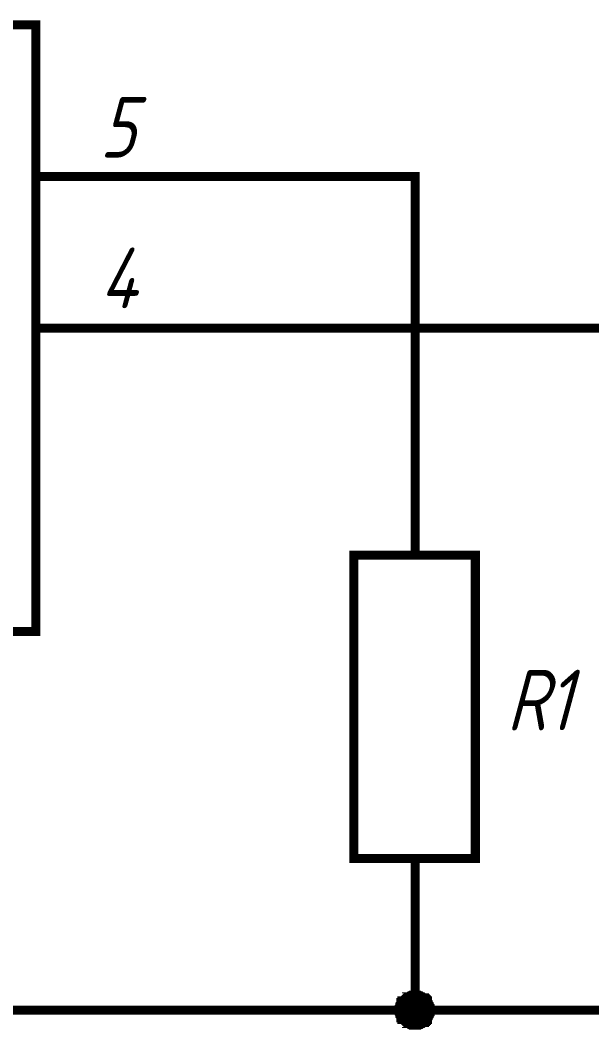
# Paper-space layout 'Layout1' of a CAD drawing. Extents: x -1 to 840, y -1 to 593.
# Drawn here: x 205.34 to 224.2, y 57.84 to 91.13 of the extents above; entities that cross this region are included whole.
import ezdxf

# ---------------------------------------------------------------- set-up
doc = ezdxf.new("R2010")
doc.units = 0
doc.header["$MEASUREMENT"] = 0
doc.layers.add('Sheet', color=255, linetype='CONTINUOUS')
doc.styles.add('GOST type A0', font='', dxfattribs={"oblique": 15, "height": 3.5})
doc.styles.get('GOST type A0').set_extended_font_data('GOST type A')

psp = doc.layouts.get("Layout1")

# ---------------------------------------------------------------- linework, layer by layer
at = {"layer": 'Sheet', "color": 7, "const_width": 0.3}
for points in [[(180.881, 90.983), (205.85, 90.983), (205.85, 70.976), (180.881, 70.976), (180.881, 90.983)], [(216.347, 73.492), (220.353, 73.492), (220.353, 63.488), (216.347, 63.488), (216.347, 73.492)]]:
    psp.add_lwpolyline(points, close=True, dxfattribs=at)
at = {"layer": 'Sheet', "color": 7}
for points, const_width in [([(205.85, 85.981), (208.365, 85.981)], 0.3), ([(208.365, 85.981), (218.365, 85.981), (218.365, 75.977)], 0.3), ([(205.85, 80.979), (208.365, 80.979)], 0.3), ([(208.365, 80.979), (233.334, 80.979), (233.334, 78.494)], 0.3), ([(218.365, 73.492), (218.365, 75.977)], 0.3), ([(218.365, 63.488), (218.365, 61.003)], 0.3), ([(218.365, 58.487), (233.334, 58.487), (233.334, 63.488)], 0.3), ([(170.881, 58.487), (218.365, 58.487), (218.365, 61.003)], 0.3), ([(217.837, 58.487), (217.837, 58.518), (217.837, 58.549), (217.837, 58.549), (217.837, 58.58), (217.868, 58.611), (217.868, 58.642), (217.868, 58.673), (217.868, 58.673), (217.899, 58.704), (217.899, 58.735), (217.931, 58.735), (217.931, 58.766), (217.931, 58.797), (217.962, 58.797), (217.993, 58.828), (217.993, 58.828), (218.024, 58.859), (218.024, 58.859), (218.055, 58.891), (218.086, 58.891), (218.086, 58.922), (218.117, 58.922), (218.148, 58.922), (218.179, 58.953), (218.179, 58.953), (218.21, 58.953), (218.241, 58.984), (218.272, 58.984), (218.303, 58.984), (218.303, 58.984), (218.334, 58.984), (218.365, 58.984)], 0.3), ([(217.837, 58.487), (217.837, 58.518), (217.837, 58.549), (217.837, 58.549), (217.837, 58.58), (217.868, 58.611), (217.868, 58.642), (217.868, 58.673), (217.868, 58.673), (217.899, 58.704), (217.899, 58.735), (217.931, 58.735), (217.931, 58.766), (217.931, 58.797), (217.962, 58.797), (217.993, 58.828), (217.993, 58.828), (218.024, 58.859), (218.024, 58.859), (218.055, 58.891), (218.086, 58.891), (218.086, 58.922), (218.117, 58.922), (218.148, 58.922), (218.179, 58.953), (218.179, 58.953), (218.21, 58.953), (218.241, 58.984), (218.272, 58.984), (218.303, 58.984), (218.303, 58.984), (218.334, 58.984), (218.365, 58.984)], 0.3), ([(217.837, 58.487), (217.837, 58.518), (217.837, 58.549), (217.837, 58.549), (217.837, 58.58), (217.868, 58.611), (217.868, 58.642), (217.868, 58.673), (217.868, 58.673), (217.899, 58.704), (217.899, 58.735), (217.931, 58.735), (217.931, 58.766), (217.931, 58.797), (217.962, 58.797), (217.993, 58.828), (217.993, 58.828), (218.024, 58.859), (218.024, 58.859), (218.055, 58.891), (218.086, 58.891), (218.086, 58.922), (218.117, 58.922), (218.148, 58.922), (218.179, 58.953), (218.179, 58.953), (218.21, 58.953), (218.241, 58.984), (218.272, 58.984), (218.303, 58.984), (218.303, 58.984), (218.334, 58.984), (218.365, 58.984)], 0.3), ([(217.837, 58.487), (217.837, 58.518), (217.837, 58.549), (217.837, 58.549), (217.837, 58.58), (217.868, 58.611), (217.868, 58.642), (217.868, 58.673), (217.868, 58.673), (217.899, 58.704), (217.899, 58.735), (217.931, 58.735), (217.931, 58.766), (217.931, 58.797), (217.962, 58.797), (217.993, 58.828), (217.993, 58.828), (218.024, 58.859), (218.024, 58.859), (218.055, 58.891), (218.086, 58.891), (218.086, 58.922), (218.117, 58.922), (218.148, 58.922), (218.179, 58.953), (218.179, 58.953), (218.21, 58.953), (218.241, 58.984), (218.272, 58.984), (218.303, 58.984), (218.303, 58.984), (218.334, 58.984), (218.365, 58.984)], 0.3), ([(217.837, 58.487), (217.837, 58.518), (217.837, 58.549), (217.837, 58.549), (217.837, 58.58), (217.868, 58.611), (217.868, 58.642), (217.868, 58.673), (217.868, 58.673), (217.899, 58.704), (217.899, 58.735), (217.931, 58.735), (217.931, 58.766), (217.931, 58.797), (217.962, 58.797), (217.993, 58.828), (217.993, 58.828), (218.024, 58.859), (218.024, 58.859), (218.055, 58.891), (218.086, 58.891), (218.086, 58.922), (218.117, 58.922), (218.148, 58.922), (218.179, 58.953), (218.179, 58.953), (218.21, 58.953), (218.241, 58.984), (218.272, 58.984), (218.303, 58.984), (218.303, 58.984), (218.334, 58.984), (218.365, 58.984)], 0.0991), ([(217.837, 58.487), (217.837, 58.518), (217.837, 58.549), (217.837, 58.549), (217.837, 58.58), (217.868, 58.611), (217.868, 58.642), (217.868, 58.673), (217.868, 58.673), (217.899, 58.704), (217.899, 58.735), (217.931, 58.735), (217.931, 58.766), (217.931, 58.797), (217.962, 58.797), (217.993, 58.828), (217.993, 58.828), (218.024, 58.859), (218.024, 58.859), (218.055, 58.891), (218.086, 58.891), (218.086, 58.922), (218.117, 58.922), (218.148, 58.922), (218.179, 58.953), (218.179, 58.953), (218.21, 58.953), (218.241, 58.984), (218.272, 58.984), (218.303, 58.984), (218.303, 58.984), (218.334, 58.984), (218.365, 58.984)], 0.0991), ([(217.837, 58.487), (217.837, 58.518), (217.837, 58.549), (217.837, 58.549), (217.837, 58.58), (217.868, 58.611), (217.868, 58.642), (217.868, 58.673), (217.868, 58.673), (217.899, 58.704), (217.899, 58.735), (217.931, 58.735), (217.931, 58.766), (217.931, 58.797), (217.962, 58.797), (217.993, 58.828), (217.993, 58.828), (218.024, 58.859), (218.024, 58.859), (218.055, 58.891), (218.086, 58.891), (218.086, 58.922), (218.117, 58.922), (218.148, 58.922), (218.179, 58.953), (218.179, 58.953), (218.21, 58.953), (218.241, 58.984), (218.272, 58.984), (218.303, 58.984), (218.303, 58.984), (218.334, 58.984), (218.365, 58.984)], 0.0991), ([(217.837, 58.487), (217.837, 58.518), (217.837, 58.549), (217.837, 58.549), (217.837, 58.58), (217.868, 58.611), (217.868, 58.642), (217.868, 58.673), (217.868, 58.673), (217.899, 58.704), (217.899, 58.735), (217.931, 58.735), (217.931, 58.766), (217.931, 58.797), (217.962, 58.797), (217.993, 58.828), (217.993, 58.828), (218.024, 58.859), (218.024, 58.859), (218.055, 58.891), (218.086, 58.891), (218.086, 58.922), (218.117, 58.922), (218.148, 58.922), (218.179, 58.953), (218.179, 58.953), (218.21, 58.953), (218.241, 58.984), (218.272, 58.984), (218.303, 58.984), (218.303, 58.984), (218.334, 58.984), (218.365, 58.984)], 0.0991), ([(218.365, 58.984), (218.365, 58.984)], 0.3), ([(218.365, 58.984), (218.396, 58.984), (218.427, 58.984), (218.427, 58.984), (218.459, 58.984), (218.49, 58.984), (218.521, 58.953), (218.552, 58.953), (218.552, 58.953), (218.583, 58.922), (218.614, 58.922), (218.614, 58.922), (218.645, 58.891), (218.676, 58.891), (218.676, 58.859), (218.707, 58.859), (218.707, 58.828), (218.738, 58.828), (218.738, 58.797), (218.769, 58.797), (218.769, 58.766), (218.8, 58.735), (218.8, 58.735), (218.8, 58.704), (218.831, 58.673), (218.831, 58.673), (218.831, 58.642), (218.862, 58.611), (218.862, 58.58), (218.862, 58.549), (218.862, 58.549), (218.862, 58.518), (218.862, 58.487)], 0.3), ([(218.365, 58.984), (218.365, 58.984)], 0.3), ([(218.365, 58.984), (218.396, 58.984), (218.427, 58.984), (218.427, 58.984), (218.459, 58.984), (218.49, 58.984), (218.521, 58.953), (218.552, 58.953), (218.552, 58.953), (218.583, 58.922), (218.614, 58.922), (218.614, 58.922), (218.645, 58.891), (218.676, 58.891), (218.676, 58.859), (218.707, 58.859), (218.707, 58.828), (218.738, 58.828), (218.738, 58.797), (218.769, 58.797), (218.769, 58.766), (218.8, 58.735), (218.8, 58.735), (218.8, 58.704), (218.831, 58.673), (218.831, 58.673), (218.831, 58.642), (218.862, 58.611), (218.862, 58.58), (218.862, 58.549), (218.862, 58.549), (218.862, 58.518), (218.862, 58.487)], 0.3), ([(218.365, 58.984), (218.365, 58.984)], 0.3), ([(218.365, 58.984), (218.396, 58.984), (218.427, 58.984), (218.427, 58.984), (218.459, 58.984), (218.49, 58.984), (218.521, 58.953), (218.552, 58.953), (218.552, 58.953), (218.583, 58.922), (218.614, 58.922), (218.614, 58.922), (218.645, 58.891), (218.676, 58.891), (218.676, 58.859), (218.707, 58.859), (218.707, 58.828), (218.738, 58.828), (218.738, 58.797), (218.769, 58.797), (218.769, 58.766), (218.8, 58.735), (218.8, 58.735), (218.8, 58.704), (218.831, 58.673), (218.831, 58.673), (218.831, 58.642), (218.862, 58.611), (218.862, 58.58), (218.862, 58.549), (218.862, 58.549), (218.862, 58.518), (218.862, 58.487)], 0.3), ([(218.365, 58.984), (218.365, 58.984)], 0.3), ([(218.365, 58.984), (218.396, 58.984), (218.427, 58.984), (218.427, 58.984), (218.459, 58.984), (218.49, 58.984), (218.521, 58.953), (218.552, 58.953), (218.552, 58.953), (218.583, 58.922), (218.614, 58.922), (218.614, 58.922), (218.645, 58.891), (218.676, 58.891), (218.676, 58.859), (218.707, 58.859), (218.707, 58.828), (218.738, 58.828), (218.738, 58.797), (218.769, 58.797), (218.769, 58.766), (218.8, 58.735), (218.8, 58.735), (218.8, 58.704), (218.831, 58.673), (218.831, 58.673), (218.831, 58.642), (218.862, 58.611), (218.862, 58.58), (218.862, 58.549), (218.862, 58.549), (218.862, 58.518), (218.862, 58.487)], 0.3), ([(218.365, 58.984), (218.365, 58.984)], 0.0991), ([(218.365, 58.984), (218.396, 58.984), (218.427, 58.984), (218.427, 58.984), (218.459, 58.984), (218.49, 58.984), (218.521, 58.953), (218.552, 58.953), (218.552, 58.953), (218.583, 58.922), (218.614, 58.922), (218.614, 58.922), (218.645, 58.891), (218.676, 58.891), (218.676, 58.859), (218.707, 58.859), (218.707, 58.828), (218.738, 58.828), (218.738, 58.797), (218.769, 58.797), (218.769, 58.766), (218.8, 58.735), (218.8, 58.735), (218.8, 58.704), (218.831, 58.673), (218.831, 58.673), (218.831, 58.642), (218.862, 58.611), (218.862, 58.58), (218.862, 58.549), (218.862, 58.549), (218.862, 58.518), (218.862, 58.487)], 0.0991), ([(218.365, 58.984), (218.365, 58.984)], 0.0991), ([(218.365, 58.984), (218.396, 58.984), (218.427, 58.984), (218.427, 58.984), (218.459, 58.984), (218.49, 58.984), (218.521, 58.953), (218.552, 58.953), (218.552, 58.953), (218.583, 58.922), (218.614, 58.922), (218.614, 58.922), (218.645, 58.891), (218.676, 58.891), (218.676, 58.859), (218.707, 58.859), (218.707, 58.828), (218.738, 58.828), (218.738, 58.797), (218.769, 58.797), (218.769, 58.766), (218.8, 58.735), (218.8, 58.735), (218.8, 58.704), (218.831, 58.673), (218.831, 58.673), (218.831, 58.642), (218.862, 58.611), (218.862, 58.58), (218.862, 58.549), (218.862, 58.549), (218.862, 58.518), (218.862, 58.487)], 0.0991), ([(218.365, 58.984), (218.365, 58.984)], 0.0991), ([(218.365, 58.984), (218.396, 58.984), (218.427, 58.984), (218.427, 58.984), (218.459, 58.984), (218.49, 58.984), (218.521, 58.953), (218.552, 58.953), (218.552, 58.953), (218.583, 58.922), (218.614, 58.922), (218.614, 58.922), (218.645, 58.891), (218.676, 58.891), (218.676, 58.859), (218.707, 58.859), (218.707, 58.828), (218.738, 58.828), (218.738, 58.797), (218.769, 58.797), (218.769, 58.766), (218.8, 58.735), (218.8, 58.735), (218.8, 58.704), (218.831, 58.673), (218.831, 58.673), (218.831, 58.642), (218.862, 58.611), (218.862, 58.58), (218.862, 58.549), (218.862, 58.549), (218.862, 58.518), (218.862, 58.487)], 0.0991), ([(218.365, 58.984), (218.365, 58.984)], 0.0991), ([(218.365, 58.984), (218.396, 58.984), (218.427, 58.984), (218.427, 58.984), (218.459, 58.984), (218.49, 58.984), (218.521, 58.953), (218.552, 58.953), (218.552, 58.953), (218.583, 58.922), (218.614, 58.922), (218.614, 58.922), (218.645, 58.891), (218.676, 58.891), (218.676, 58.859), (218.707, 58.859), (218.707, 58.828), (218.738, 58.828), (218.738, 58.797), (218.769, 58.797), (218.769, 58.766), (218.8, 58.735), (218.8, 58.735), (218.8, 58.704), (218.831, 58.673), (218.831, 58.673), (218.831, 58.642), (218.862, 58.611), (218.862, 58.58), (218.862, 58.549), (218.862, 58.549), (218.862, 58.518), (218.862, 58.487)], 0.0991), ([(218.365, 57.99), (218.334, 57.99), (218.303, 57.99), (218.303, 57.99), (218.272, 57.99), (218.241, 57.99), (218.21, 58.021), (218.179, 58.021), (218.179, 58.021), (218.148, 58.052), (218.117, 58.052), (218.086, 58.052), (218.086, 58.083), (218.055, 58.083), (218.024, 58.114), (218.024, 58.114), (217.993, 58.145), (217.993, 58.145), (217.962, 58.176), (217.931, 58.176), (217.931, 58.207), (217.931, 58.238), (217.899, 58.238), (217.899, 58.269), (217.868, 58.3), (217.868, 58.3), (217.868, 58.331), (217.868, 58.362), (217.837, 58.393), (217.837, 58.425), (217.837, 58.425), (217.837, 58.456), (217.837, 58.487)], 0.3), ([(217.837, 58.487), (217.837, 58.487)], 0.3), ([(218.365, 57.99), (218.334, 57.99), (218.303, 57.99), (218.303, 57.99), (218.272, 57.99), (218.241, 57.99), (218.21, 58.021), (218.179, 58.021), (218.179, 58.021), (218.148, 58.052), (218.117, 58.052), (218.086, 58.052), (218.086, 58.083), (218.055, 58.083), (218.024, 58.114), (218.024, 58.114), (217.993, 58.145), (217.993, 58.145), (217.962, 58.176), (217.931, 58.176), (217.931, 58.207), (217.931, 58.238), (217.899, 58.238), (217.899, 58.269), (217.868, 58.3), (217.868, 58.3), (217.868, 58.331), (217.868, 58.362), (217.837, 58.393), (217.837, 58.425), (217.837, 58.425), (217.837, 58.456), (217.837, 58.487)], 0.3), ([(217.837, 58.487), (217.837, 58.487)], 0.3), ([(218.365, 57.99), (218.334, 57.99), (218.303, 57.99), (218.303, 57.99), (218.272, 57.99), (218.241, 57.99), (218.21, 58.021), (218.179, 58.021), (218.179, 58.021), (218.148, 58.052), (218.117, 58.052), (218.086, 58.052), (218.086, 58.083), (218.055, 58.083), (218.024, 58.114), (218.024, 58.114), (217.993, 58.145), (217.993, 58.145), (217.962, 58.176), (217.931, 58.176), (217.931, 58.207), (217.931, 58.238), (217.899, 58.238), (217.899, 58.269), (217.868, 58.3), (217.868, 58.3), (217.868, 58.331), (217.868, 58.362), (217.837, 58.393), (217.837, 58.425), (217.837, 58.425), (217.837, 58.456), (217.837, 58.487)], 0.3), ([(217.837, 58.487), (217.837, 58.487)], 0.3), ([(218.365, 57.99), (218.334, 57.99), (218.303, 57.99), (218.303, 57.99), (218.272, 57.99), (218.241, 57.99), (218.21, 58.021), (218.179, 58.021), (218.179, 58.021), (218.148, 58.052), (218.117, 58.052), (218.086, 58.052), (218.086, 58.083), (218.055, 58.083), (218.024, 58.114), (218.024, 58.114), (217.993, 58.145), (217.993, 58.145), (217.962, 58.176), (217.931, 58.176), (217.931, 58.207), (217.931, 58.238), (217.899, 58.238), (217.899, 58.269), (217.868, 58.3), (217.868, 58.3), (217.868, 58.331), (217.868, 58.362), (217.837, 58.393), (217.837, 58.425), (217.837, 58.425), (217.837, 58.456), (217.837, 58.487)], 0.3), ([(217.837, 58.487), (217.837, 58.487)], 0.3), ([(218.862, 58.487), (218.862, 58.456), (218.862, 58.425), (218.862, 58.425), (218.862, 58.393), (218.862, 58.362), (218.831, 58.331), (218.831, 58.3), (218.831, 58.3), (218.8, 58.269), (218.8, 58.238), (218.8, 58.238), (218.769, 58.207), (218.769, 58.176), (218.738, 58.176), (218.738, 58.145), (218.707, 58.145), (218.707, 58.114), (218.676, 58.114), (218.676, 58.083), (218.645, 58.083), (218.614, 58.052), (218.614, 58.052), (218.583, 58.052), (218.552, 58.021), (218.552, 58.021), (218.521, 58.021), (218.49, 57.99), (218.459, 57.99), (218.427, 57.99), (218.427, 57.99), (218.396, 57.99), (218.365, 57.99)], 0.3), ([(218.862, 58.487), (218.862, 58.456), (218.862, 58.425), (218.862, 58.425), (218.862, 58.393), (218.862, 58.362), (218.831, 58.331), (218.831, 58.3), (218.831, 58.3), (218.8, 58.269), (218.8, 58.238), (218.8, 58.238), (218.769, 58.207), (218.769, 58.176), (218.738, 58.176), (218.738, 58.145), (218.707, 58.145), (218.707, 58.114), (218.676, 58.114), (218.676, 58.083), (218.645, 58.083), (218.614, 58.052), (218.614, 58.052), (218.583, 58.052), (218.552, 58.021), (218.552, 58.021), (218.521, 58.021), (218.49, 57.99), (218.459, 57.99), (218.427, 57.99), (218.427, 57.99), (218.396, 57.99), (218.365, 57.99)], 0.3), ([(218.862, 58.487), (218.862, 58.456), (218.862, 58.425), (218.862, 58.425), (218.862, 58.393), (218.862, 58.362), (218.831, 58.331), (218.831, 58.3), (218.831, 58.3), (218.8, 58.269), (218.8, 58.238), (218.8, 58.238), (218.769, 58.207), (218.769, 58.176), (218.738, 58.176), (218.738, 58.145), (218.707, 58.145), (218.707, 58.114), (218.676, 58.114), (218.676, 58.083), (218.645, 58.083), (218.614, 58.052), (218.614, 58.052), (218.583, 58.052), (218.552, 58.021), (218.552, 58.021), (218.521, 58.021), (218.49, 57.99), (218.459, 57.99), (218.427, 57.99), (218.427, 57.99), (218.396, 57.99), (218.365, 57.99)], 0.3), ([(218.862, 58.487), (218.862, 58.456), (218.862, 58.425), (218.862, 58.425), (218.862, 58.393), (218.862, 58.362), (218.831, 58.331), (218.831, 58.3), (218.831, 58.3), (218.8, 58.269), (218.8, 58.238), (218.8, 58.238), (218.769, 58.207), (218.769, 58.176), (218.738, 58.176), (218.738, 58.145), (218.707, 58.145), (218.707, 58.114), (218.676, 58.114), (218.676, 58.083), (218.645, 58.083), (218.614, 58.052), (218.614, 58.052), (218.583, 58.052), (218.552, 58.021), (218.552, 58.021), (218.521, 58.021), (218.49, 57.99), (218.459, 57.99), (218.427, 57.99), (218.427, 57.99), (218.396, 57.99), (218.365, 57.99)], 0.3), ([(218.862, 58.487), (218.862, 58.487), (218.862, 58.487), (218.862, 58.487), (218.862, 58.487), (218.862, 58.487), (218.862, 58.487), (218.862, 58.487), (218.862, 58.487), (218.862, 58.487), (218.862, 58.487), (218.862, 58.487), (218.862, 58.487), (218.862, 58.487), (218.862, 58.487), (218.862, 58.487), (218.862, 58.487), (218.862, 58.487), (218.862, 58.487), (218.862, 58.487), (218.862, 58.487), (218.862, 58.487), (218.862, 58.487), (218.862, 58.487), (218.862, 58.487), (218.862, 58.487), (218.862, 58.487), (218.862, 58.487), (218.862, 58.487), (218.862, 58.487), (218.862, 58.487), (218.862, 58.487), (218.862, 58.487)], 0.3), ([(218.862, 58.487), (218.862, 58.487)], 0.3), ([(218.862, 58.487), (218.862, 58.487), (218.862, 58.487), (218.862, 58.487), (218.862, 58.487), (218.862, 58.487), (218.862, 58.487), (218.862, 58.487), (218.862, 58.487), (218.862, 58.487), (218.862, 58.487), (218.862, 58.487), (218.862, 58.487), (218.862, 58.487), (218.862, 58.487), (218.862, 58.487), (218.862, 58.487), (218.862, 58.487), (218.862, 58.487), (218.862, 58.487), (218.862, 58.487), (218.862, 58.487), (218.862, 58.487), (218.862, 58.487), (218.862, 58.487), (218.862, 58.487), (218.862, 58.487), (218.862, 58.487), (218.862, 58.487), (218.862, 58.487), (218.862, 58.487), (218.862, 58.487), (218.862, 58.487)], 0.3), ([(218.862, 58.487), (218.862, 58.487)], 0.3), ([(218.862, 58.487), (218.862, 58.487), (218.862, 58.487), (218.862, 58.487), (218.862, 58.487), (218.862, 58.487), (218.862, 58.487), (218.862, 58.487), (218.862, 58.487), (218.862, 58.487), (218.862, 58.487), (218.862, 58.487), (218.862, 58.487), (218.862, 58.487), (218.862, 58.487), (218.862, 58.487), (218.862, 58.487), (218.862, 58.487), (218.862, 58.487), (218.862, 58.487), (218.862, 58.487), (218.862, 58.487), (218.862, 58.487), (218.862, 58.487), (218.862, 58.487), (218.862, 58.487), (218.862, 58.487), (218.862, 58.487), (218.862, 58.487), (218.862, 58.487), (218.862, 58.487), (218.862, 58.487), (218.862, 58.487)], 0.3), ([(218.862, 58.487), (218.862, 58.487)], 0.3), ([(218.862, 58.487), (218.862, 58.487), (218.862, 58.487), (218.862, 58.487), (218.862, 58.487), (218.862, 58.487), (218.862, 58.487), (218.862, 58.487), (218.862, 58.487), (218.862, 58.487), (218.862, 58.487), (218.862, 58.487), (218.862, 58.487), (218.862, 58.487), (218.862, 58.487), (218.862, 58.487), (218.862, 58.487), (218.862, 58.487), (218.862, 58.487), (218.862, 58.487), (218.862, 58.487), (218.862, 58.487), (218.862, 58.487), (218.862, 58.487), (218.862, 58.487), (218.862, 58.487), (218.862, 58.487), (218.862, 58.487), (218.862, 58.487), (218.862, 58.487), (218.862, 58.487), (218.862, 58.487), (218.862, 58.487)], 0.3), ([(218.862, 58.487), (218.862, 58.487)], 0.3), ([(218.365, 57.99), (218.334, 57.99), (218.303, 57.99), (218.303, 57.99), (218.272, 57.99), (218.241, 57.99), (218.21, 58.021), (218.179, 58.021), (218.179, 58.021), (218.148, 58.052), (218.117, 58.052), (218.086, 58.052), (218.086, 58.083), (218.055, 58.083), (218.024, 58.114), (218.024, 58.114), (217.993, 58.145), (217.993, 58.145), (217.962, 58.176), (217.931, 58.176), (217.931, 58.207), (217.931, 58.238), (217.899, 58.238), (217.899, 58.269), (217.868, 58.3), (217.868, 58.3), (217.868, 58.331), (217.868, 58.362), (217.837, 58.393), (217.837, 58.425), (217.837, 58.425), (217.837, 58.456), (217.837, 58.487)], 0.0991), ([(217.837, 58.487), (217.837, 58.487)], 0.0991), ([(218.365, 57.99), (218.334, 57.99), (218.303, 57.99), (218.303, 57.99), (218.272, 57.99), (218.241, 57.99), (218.21, 58.021), (218.179, 58.021), (218.179, 58.021), (218.148, 58.052), (218.117, 58.052), (218.086, 58.052), (218.086, 58.083), (218.055, 58.083), (218.024, 58.114), (218.024, 58.114), (217.993, 58.145), (217.993, 58.145), (217.962, 58.176), (217.931, 58.176), (217.931, 58.207), (217.931, 58.238), (217.899, 58.238), (217.899, 58.269), (217.868, 58.3), (217.868, 58.3), (217.868, 58.331), (217.868, 58.362), (217.837, 58.393), (217.837, 58.425), (217.837, 58.425), (217.837, 58.456), (217.837, 58.487)], 0.0991), ([(217.837, 58.487), (217.837, 58.487)], 0.0991), ([(218.365, 57.99), (218.334, 57.99), (218.303, 57.99), (218.303, 57.99), (218.272, 57.99), (218.241, 57.99), (218.21, 58.021), (218.179, 58.021), (218.179, 58.021), (218.148, 58.052), (218.117, 58.052), (218.086, 58.052), (218.086, 58.083), (218.055, 58.083), (218.024, 58.114), (218.024, 58.114), (217.993, 58.145), (217.993, 58.145), (217.962, 58.176), (217.931, 58.176), (217.931, 58.207), (217.931, 58.238), (217.899, 58.238), (217.899, 58.269), (217.868, 58.3), (217.868, 58.3), (217.868, 58.331), (217.868, 58.362), (217.837, 58.393), (217.837, 58.425), (217.837, 58.425), (217.837, 58.456), (217.837, 58.487)], 0.0991), ([(217.837, 58.487), (217.837, 58.487)], 0.0991), ([(218.365, 57.99), (218.334, 57.99), (218.303, 57.99), (218.303, 57.99), (218.272, 57.99), (218.241, 57.99), (218.21, 58.021), (218.179, 58.021), (218.179, 58.021), (218.148, 58.052), (218.117, 58.052), (218.086, 58.052), (218.086, 58.083), (218.055, 58.083), (218.024, 58.114), (218.024, 58.114), (217.993, 58.145), (217.993, 58.145), (217.962, 58.176), (217.931, 58.176), (217.931, 58.207), (217.931, 58.238), (217.899, 58.238), (217.899, 58.269), (217.868, 58.3), (217.868, 58.3), (217.868, 58.331), (217.868, 58.362), (217.837, 58.393), (217.837, 58.425), (217.837, 58.425), (217.837, 58.456), (217.837, 58.487)], 0.0991), ([(217.837, 58.487), (217.837, 58.487)], 0.0991), ([(218.862, 58.487), (218.862, 58.456), (218.862, 58.425), (218.862, 58.425), (218.862, 58.393), (218.862, 58.362), (218.831, 58.331), (218.831, 58.3), (218.831, 58.3), (218.8, 58.269), (218.8, 58.238), (218.8, 58.238), (218.769, 58.207), (218.769, 58.176), (218.738, 58.176), (218.738, 58.145), (218.707, 58.145), (218.707, 58.114), (218.676, 58.114), (218.676, 58.083), (218.645, 58.083), (218.614, 58.052), (218.614, 58.052), (218.583, 58.052), (218.552, 58.021), (218.552, 58.021), (218.521, 58.021), (218.49, 57.99), (218.459, 57.99), (218.427, 57.99), (218.427, 57.99), (218.396, 57.99), (218.365, 57.99)], 0.0991), ([(218.862, 58.487), (218.862, 58.456), (218.862, 58.425), (218.862, 58.425), (218.862, 58.393), (218.862, 58.362), (218.831, 58.331), (218.831, 58.3), (218.831, 58.3), (218.8, 58.269), (218.8, 58.238), (218.8, 58.238), (218.769, 58.207), (218.769, 58.176), (218.738, 58.176), (218.738, 58.145), (218.707, 58.145), (218.707, 58.114), (218.676, 58.114), (218.676, 58.083), (218.645, 58.083), (218.614, 58.052), (218.614, 58.052), (218.583, 58.052), (218.552, 58.021), (218.552, 58.021), (218.521, 58.021), (218.49, 57.99), (218.459, 57.99), (218.427, 57.99), (218.427, 57.99), (218.396, 57.99), (218.365, 57.99)], 0.0991), ([(218.862, 58.487), (218.862, 58.456), (218.862, 58.425), (218.862, 58.425), (218.862, 58.393), (218.862, 58.362), (218.831, 58.331), (218.831, 58.3), (218.831, 58.3), (218.8, 58.269), (218.8, 58.238), (218.8, 58.238), (218.769, 58.207), (218.769, 58.176), (218.738, 58.176), (218.738, 58.145), (218.707, 58.145), (218.707, 58.114), (218.676, 58.114), (218.676, 58.083), (218.645, 58.083), (218.614, 58.052), (218.614, 58.052), (218.583, 58.052), (218.552, 58.021), (218.552, 58.021), (218.521, 58.021), (218.49, 57.99), (218.459, 57.99), (218.427, 57.99), (218.427, 57.99), (218.396, 57.99), (218.365, 57.99)], 0.0991), ([(218.862, 58.487), (218.862, 58.456), (218.862, 58.425), (218.862, 58.425), (218.862, 58.393), (218.862, 58.362), (218.831, 58.331), (218.831, 58.3), (218.831, 58.3), (218.8, 58.269), (218.8, 58.238), (218.8, 58.238), (218.769, 58.207), (218.769, 58.176), (218.738, 58.176), (218.738, 58.145), (218.707, 58.145), (218.707, 58.114), (218.676, 58.114), (218.676, 58.083), (218.645, 58.083), (218.614, 58.052), (218.614, 58.052), (218.583, 58.052), (218.552, 58.021), (218.552, 58.021), (218.521, 58.021), (218.49, 57.99), (218.459, 57.99), (218.427, 57.99), (218.427, 57.99), (218.396, 57.99), (218.365, 57.99)], 0.0991), ([(218.862, 58.487), (218.862, 58.487), (218.862, 58.487), (218.862, 58.487), (218.862, 58.487), (218.862, 58.487), (218.862, 58.487), (218.862, 58.487), (218.862, 58.487), (218.862, 58.487), (218.862, 58.487), (218.862, 58.487), (218.862, 58.487), (218.862, 58.487), (218.862, 58.487), (218.862, 58.487), (218.862, 58.487), (218.862, 58.487), (218.862, 58.487), (218.862, 58.487), (218.862, 58.487), (218.862, 58.487), (218.862, 58.487), (218.862, 58.487), (218.862, 58.487), (218.862, 58.487), (218.862, 58.487), (218.862, 58.487), (218.862, 58.487), (218.862, 58.487), (218.862, 58.487), (218.862, 58.487), (218.862, 58.487)], 0.0991), ([(218.862, 58.487), (218.862, 58.487)], 0.0991), ([(218.862, 58.487), (218.862, 58.487), (218.862, 58.487), (218.862, 58.487), (218.862, 58.487), (218.862, 58.487), (218.862, 58.487), (218.862, 58.487), (218.862, 58.487), (218.862, 58.487), (218.862, 58.487), (218.862, 58.487), (218.862, 58.487), (218.862, 58.487), (218.862, 58.487), (218.862, 58.487), (218.862, 58.487), (218.862, 58.487), (218.862, 58.487), (218.862, 58.487), (218.862, 58.487), (218.862, 58.487), (218.862, 58.487), (218.862, 58.487), (218.862, 58.487), (218.862, 58.487), (218.862, 58.487), (218.862, 58.487), (218.862, 58.487), (218.862, 58.487), (218.862, 58.487), (218.862, 58.487), (218.862, 58.487)], 0.0991), ([(218.862, 58.487), (218.862, 58.487)], 0.0991), ([(218.862, 58.487), (218.862, 58.487), (218.862, 58.487), (218.862, 58.487), (218.862, 58.487), (218.862, 58.487), (218.862, 58.487), (218.862, 58.487), (218.862, 58.487), (218.862, 58.487), (218.862, 58.487), (218.862, 58.487), (218.862, 58.487), (218.862, 58.487), (218.862, 58.487), (218.862, 58.487), (218.862, 58.487), (218.862, 58.487), (218.862, 58.487), (218.862, 58.487), (218.862, 58.487), (218.862, 58.487), (218.862, 58.487), (218.862, 58.487), (218.862, 58.487), (218.862, 58.487), (218.862, 58.487), (218.862, 58.487), (218.862, 58.487), (218.862, 58.487), (218.862, 58.487), (218.862, 58.487), (218.862, 58.487)], 0.0991), ([(218.862, 58.487), (218.862, 58.487)], 0.0991), ([(218.862, 58.487), (218.862, 58.487), (218.862, 58.487), (218.862, 58.487), (218.862, 58.487), (218.862, 58.487), (218.862, 58.487), (218.862, 58.487), (218.862, 58.487), (218.862, 58.487), (218.862, 58.487), (218.862, 58.487), (218.862, 58.487), (218.862, 58.487), (218.862, 58.487), (218.862, 58.487), (218.862, 58.487), (218.862, 58.487), (218.862, 58.487), (218.862, 58.487), (218.862, 58.487), (218.862, 58.487), (218.862, 58.487), (218.862, 58.487), (218.862, 58.487), (218.862, 58.487), (218.862, 58.487), (218.862, 58.487), (218.862, 58.487), (218.862, 58.487), (218.862, 58.487), (218.862, 58.487), (218.862, 58.487)], 0.0991), ([(218.862, 58.487), (218.862, 58.487)], 0.0991)]:
    psp.add_lwpolyline(points, dxfattribs=dict(at, const_width=const_width))
at = {"layer": 'Sheet', "color": 7, "const_width": 0.508}
psp.add_lwpolyline([(218.017, 58.503, 1), (218.525, 58.503, 1)], format="xyb", close=True, dxfattribs=at)

# ---------------------------------------------------------------- texts
at = {"layer": 'Sheet', "color": 7, "style": 'GOST type A0', "oblique": 15}
for s, p in [('5', (207.962, 86.602)), ('4', (207.962, 81.632)), ('R1', (221.378, 67.714))]:
    psp.add_text(s, height=2, dxfattribs=at).set_placement(p)

doc.saveas('drawing.dxf')
